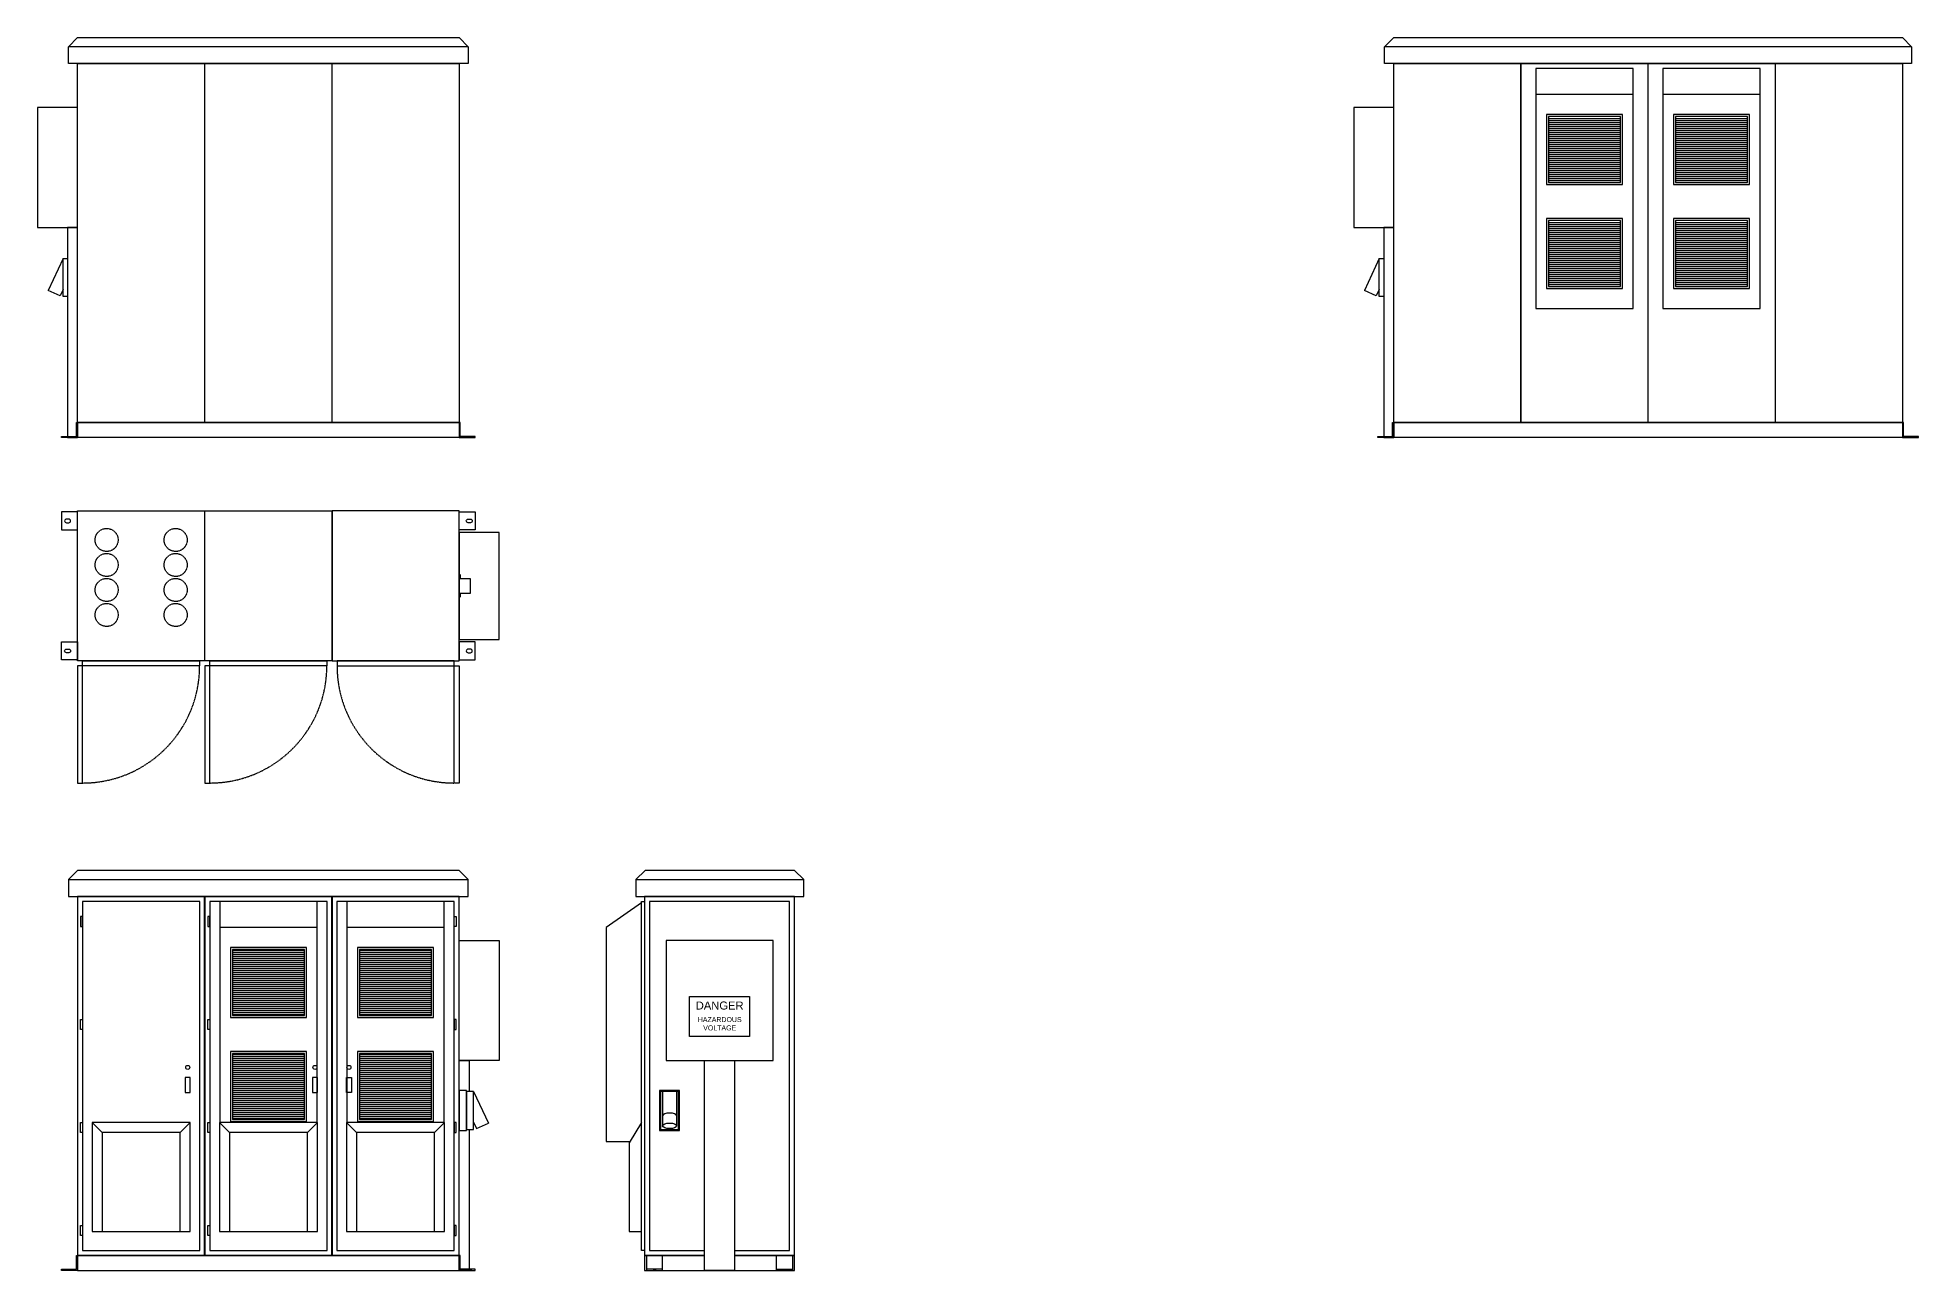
# Model space of a CAD drawing. Extents: x -408 to 1508121, y -29672 to 868845.
# Drawn here: x 1330917 to 1340320, y 186831 to 193009 of the extents above; entities that cross this region are included whole.
import ezdxf

# ---------------------------------------------------------------- set-up
doc = ezdxf.new("R2010")
doc.units = 0
doc.header["$MEASUREMENT"] = 0
doc.linetypes.add('HIDDEN2', pattern=[4, 2.5, -1.5])
doc.layers.get('0').update_dxf_attribs({"lineweight": 25})
for name, color, linetype in [('OOC', 2, 'Continuous'), ('OOC - AC', 1, 'Continuous'), ('OOC - Conduits', 8, 'Continuous'), ('OOC - EGR', 1, 'Continuous'), ('OOC - Fan', 1, 'Continuous'), ('OOC - Fan (No AC)', 1, 'Continuous'), ('OOC - Hold Down Brackets', 1, 'Continuous'), ('OOC - Signage', 1, 'Continuous')]:
    doc.layers.add(name, color=color, linetype=linetype)
doc.styles.get("Standard").update_dxf_attribs({"font": 'isocp.shx'})
pattern_1 = [(2e-14, (774, 975), (-4e-15, 10), [])]
pattern_2 = [(2e-14, (774, 1495), (-4e-15, 10), [])]
pattern_3 = [(2e-14, (1409, 975), (-4e-15, 10), [])]
pattern_4 = [(2e-14, (1409, 1495), (-4e-15, 10), [])]

# ---------------------------------------------------------------- blocks, each defined once
blk = doc.blocks.new('ICS 3-BAY OOC-bel')
at = {"layer": 'OOC', "color": 1}
blk.add_line((1953, 1954), (-46, 1954), dxfattribs=at)
at = {"layer": 'OOC'}
blk.add_line((1907, 1870), (1271, 1870), dxfattribs=at)
for points in [[(1953, 1870), (-46, 1870), (-46, 1954), (0, 2000), (1907, 2000), (1953, 1954)], [(635, 75), (0, 75), (0, 1870), (635, 1870)], [(1271, 75), (636, 75), (636, 1870), (1271, 1870)], [(1907, 75), (1272, 75), (1272, 1870), (1907, 1870)]]:
    blk.add_lwpolyline(points, close=True, dxfattribs=at)
at = {"layer": 'OOC', "color": 7}
for points in [[(0, 1650), (-200, 1650), (-200, 1050), (0, 1050)], [(1907, 0), (0, 0), (0, 75), (1907, 75)]]:
    blk.add_lwpolyline(points, close=True, dxfattribs=at)
at = {"layer": 'OOC', "color": 1}
blk.add_lwpolyline([(0, 1050), (-50, 1050), (-50, 0), (0, 0)], close=True, dxfattribs=at)
at = {"layer": 'OOC - EGR'}
for p, q in [((-73, 895), (-147, 736.4)), ((-88, 708.9), (-147, 736.4)), ((-73, 741.2), (-88, 708.9))]:
    blk.add_line(p, q, dxfattribs=at)
blk.add_lwpolyline([(-50, 705), (-73, 705), (-73, 895), (-50, 895)], dxfattribs=at)
at = {"layer": 'OOC - Hold Down Brackets'}
for points in [[(0, 0), (-80, 0), (-80, 6), (-6, 6), (-6, 75), (0, 75), (0, 0)], [(1907, 0), (1987, 0), (1987, 6), (1913, 6), (1913, 75), (1907, 75), (1907, 0)]]:
    blk.add_lwpolyline(points, dxfattribs=at)
at = {"layer": 'OOC - Hold Down Brackets', "color": 8, "const_width": 30}
for points in [[(-50, 6), (-50, 0)], [(1957, 6), (1957, 0)]]:
    blk.add_lwpolyline(points, dxfattribs=at)
blk = doc.blocks.new('ICS 3-BAY OOC-fel')
at = {"layer": 'OOC - AC'}
h = blk.add_hatch(dxfattribs=at)
h.set_pattern_fill('_USER', color=8, scale=10, style=0, pattern_type=0)
h.set_pattern_definition(pattern_2)
h.paths.add_polyline_path([(774, 1275), (1134, 1275), (1134, 1605), (774, 1605)])
h = blk.add_hatch(dxfattribs=at)
h.set_pattern_fill('_USER', color=8, scale=10, style=0, pattern_type=0)
h.set_pattern_definition(pattern_4)
h.paths.add_polyline_path([(1409, 1275), (1769, 1275), (1769, 1605), (1409, 1605)])
h = blk.add_hatch(dxfattribs=at)
h.set_pattern_fill('_USER', color=8, scale=10, style=0, pattern_type=0)
h.set_pattern_definition(pattern_1)
h.paths.add_polyline_path([(774, 755), (1134, 755), (1134, 1085), (774, 1085)])
h = blk.add_hatch(dxfattribs=at)
h.set_pattern_fill('_USER', color=8, scale=10, style=0, pattern_type=0)
h.set_pattern_definition(pattern_3)
h.paths.add_polyline_path([(1409, 755), (1769, 755), (1769, 1085), (1409, 1085)])
at = {"layer": 'OOC', "color": 1}
blk.add_line((-46, 1954), (1953, 1954), dxfattribs=at)
at = {"layer": 'OOC'}
blk.add_line((0, 1870), (636, 1870), dxfattribs=at)
for points in [[(-46, 1870), (1953, 1870), (1953, 1954), (1907, 2000), (0, 2000), (-46, 1954)], [(0, 75), (635, 75), (635, 1870), (0, 1870)], [(636, 75), (1271, 75), (1271, 1870), (636, 1870)], [(1272, 75), (1907, 75), (1907, 1870), (1272, 1870)]]:
    blk.add_lwpolyline(points, close=True, dxfattribs=at)
at = {"layer": 'OOC', "color": 7}
for points in [[(25, 100), (611, 100), (611, 1845), (25, 1845)], [(661, 100), (1247, 100), (1247, 1845), (661, 1845)], [(1296, 100), (1882, 100), (1882, 1845), (1296, 1845)], [(1907, 1650), (2107, 1650), (2107, 1050), (1907, 1050)], [(0, 0), (1907, 0), (1907, 75), (0, 75)]]:
    blk.add_lwpolyline(points, close=True, dxfattribs=at)
at = {"layer": 'OOC', "color": 8}
for points in [[(25, 1770), (15, 1770), (15, 1720), (25, 1720)], [(661, 1770), (651, 1770), (651, 1720), (661, 1720)], [(1882, 1770), (1892, 1770), (1892, 1720), (1882, 1720)], [(25, 1205), (15, 1205), (15, 1255), (25, 1255)], [(661, 1205), (651, 1205), (651, 1255), (661, 1255)], [(1882, 1205), (1892, 1205), (1892, 1255), (1882, 1255)], [(25, 690), (15, 690), (15, 740), (25, 740)], [(661, 690), (651, 690), (651, 740), (661, 740)], [(1882, 690), (1892, 690), (1892, 740), (1882, 740)], [(25, 175), (15, 175), (15, 225), (25, 225)], [(661, 175), (651, 175), (651, 225), (661, 225)], [(1882, 175), (1892, 175), (1892, 225), (1882, 225)]]:
    blk.add_lwpolyline(points, close=True, dxfattribs=at)
at = {"layer": 'OOC', "color": 1}
for points in [[(1957, 705), (1957, 0), (1907, 0), (1907, 1050), (1957, 1050), (1957, 1050)], [(1957, 1050), (1957, 895)]]:
    blk.add_lwpolyline(points, dxfattribs=at)
for points in [[(538, 890), (563, 890), (563, 965), (538, 965)], [(1174, 890), (1199, 890), (1199, 965), (1174, 965)], [(1369, 890), (1344, 890), (1344, 965), (1369, 965)]]:
    blk.add_lwpolyline(points, close=True, dxfattribs=at)
for centre in [(550.5, 1015), (1186.5, 1015), (1356.5, 1015)]:
    blk.add_circle(centre, 10, dxfattribs=at)
at = {"layer": 'OOC - AC'}
for p, q in [((1197, 1715), (711, 1715)), ((1832, 1715), (1346, 1715))]:
    blk.add_line(p, q, dxfattribs=at)
for points in [[(1197, 740), (1197, 1845), (711, 1845), (711, 740)], [(1832, 740), (1832, 1845), (1346, 1845), (1346, 740)]]:
    blk.add_lwpolyline(points, dxfattribs=at)
at = {"layer": 'OOC - AC', "color": 1}
for points in [[(764, 1265), (1144, 1265), (1144, 1615), (764, 1615)], [(1399, 1265), (1779, 1265), (1779, 1615), (1399, 1615)], [(764, 745), (1144, 745), (1144, 1095), (764, 1095)], [(1399, 745), (1779, 745), (1779, 1095), (1399, 1095)]]:
    blk.add_lwpolyline(points, close=True, dxfattribs=at)
at = {"layer": 'OOC - AC', "color": 8}
for points in [[(774, 1275), (1134, 1275), (1134, 1605), (774, 1605)], [(1409, 1275), (1769, 1275), (1769, 1605), (1409, 1605)], [(774, 755), (1134, 755), (1134, 1085), (774, 1085)], [(1409, 755), (1769, 755), (1769, 1085), (1409, 1085)]]:
    blk.add_lwpolyline(points, close=True, dxfattribs=at)
at = {"layer": 'OOC - EGR'}
for p, q in [((1980, 895), (2054, 736.4)), ((1980, 741.2), (1995, 708.9)), ((1995, 708.9), (2054, 736.4))]:
    blk.add_line(p, q, dxfattribs=at)
for points in [[(1907, 700), (1945, 700), (1945, 900), (1907, 900)], [(1945, 705), (1980, 705), (1980, 895), (1945, 895)]]:
    blk.add_lwpolyline(points, close=True, dxfattribs=at)
at = {"layer": 'OOC - Fan'}
for p, q in [((123, 690), (73, 740)), ((513, 690), (563, 740)), ((1394, 690), (1344, 740)), ((1784, 690), (1834, 740))]:
    blk.add_line(p, q, dxfattribs=at)
for points in [[(73, 195), (563, 195), (563, 740), (73, 740)], [(123, 195), (513, 195), (513, 690), (123, 690)], [(1344, 195), (1834, 195), (1834, 740), (1344, 740)], [(1394, 195), (1784, 195), (1784, 690), (1394, 690)]]:
    blk.add_lwpolyline(points, close=True, dxfattribs=at)
at = {"layer": 'OOC - Fan (No AC)'}
for p, q in [((759, 690), (709, 740)), ((1149, 690), (1199, 740))]:
    blk.add_line(p, q, dxfattribs=at)
for points in [[(709, 195), (1199, 195), (1199, 740), (709, 740)], [(759, 195), (1149, 195), (1149, 690), (759, 690)]]:
    blk.add_lwpolyline(points, close=True, dxfattribs=at)
at = {"layer": 'OOC - Hold Down Brackets'}
for points in [[(0, 0), (-80, 0), (-80, 6), (-6, 6), (-6, 75), (0, 75), (0, 0)], [(1907, 0), (1987, 0), (1987, 6), (1913, 6), (1913, 75), (1907, 75), (1907, 0)]]:
    blk.add_lwpolyline(points, dxfattribs=at)
at = {"layer": 'OOC - Hold Down Brackets', "color": 8, "const_width": 30}
for points in [[(-50, 6), (-50, 0)], [(1957, 6), (1957, 0)]]:
    blk.add_lwpolyline(points, dxfattribs=at)
blk = doc.blocks.new('ICS 3-BAY OOC-rel')
at = {"layer": 'OOC', "color": 1}
blk.add_line((-794, 1954), (46, 1954), dxfattribs=at)
at = {"layer": 'OOC'}
blk.add_lwpolyline([(-794, 1870), (46, 1870), (46, 1954), (0, 2000), (-748, 2000), (-794, 1954)], close=True, dxfattribs=at)
for points in [[(-300, 75), (0, 75), (0, 1870), (-750, 1870), (-750, 75), (-450, 75)], [(-450, 75), (-750, 75), (-750, 0), (0, 0), (0, 75), (-300, 75)]]:
    blk.add_lwpolyline(points, dxfattribs=at)
at = {"layer": 'OOC', "color": 1}
blk.add_lwpolyline([(-300, 100), (-25, 100), (-25, 1845), (-725, 1845), (-725, 100), (-450, 100)], dxfattribs=at)
at = {"layer": 'OOC', "color": 7}
for points in [[(-642.5, 1050), (-107.5, 1050), (-107.5, 1650), (-642.5, 1650)], [(-450, 1050), (-300, 1050), (-300, 0), (-450, 0)]]:
    blk.add_lwpolyline(points, close=True, dxfattribs=at)
at = {"layer": 'OOC - AC'}
blk.add_lwpolyline([(-766, 1837.7), (-942, 1715), (-942, 645), (-823.8, 645)], dxfattribs=at)
at = {"layer": 'OOC - EGR'}
for p, q in [((-660, 895), (-660, 722.7)), ((-590, 895), (-590, 722.7))]:
    blk.add_line(p, q, dxfattribs=at)
blk.add_lwpolyline([(-675, 700), (-575, 700), (-575, 900), (-675, 900)], close=True, dxfattribs=at)
at = {"layer": 'OOC - EGR', "color": 1}
blk.add_lwpolyline([(-670, 705), (-580, 705), (-580, 895), (-670, 895)], close=True, dxfattribs=at)
blk.add_ellipse((-625, 772.7), major_axis=(-35, 0), ratio=0.392431, start_param=3.141593, end_param=6.283185, dxfattribs=at)
at = {"layer": 'OOC - EGR'}
blk.add_ellipse((-625, 722.7), major_axis=(-35, 0), ratio=0.392431, dxfattribs=at)
at = {"layer": 'OOC - Fan'}
blk.add_lwpolyline([(-750, 100), (-766, 100), (-766, 1845), (-750, 1845)], close=True, dxfattribs=at)
blk.add_lwpolyline([(-766, 740), (-828, 638), (-828, 195), (-766, 195), (-766, 740)], dxfattribs=at)
at = {"layer": 'OOC - Hold Down Brackets'}
for points in [[(-740, 0), (-660, 0), (-660, 75), (-740, 75)], [(-740, 0), (-660, 0), (-660, 6), (-740, 6)], [(-10, 0), (-90, 0), (-90, 75), (-10, 75)], [(-10, 0), (-90, 0), (-90, 6), (-10, 6)]]:
    blk.add_lwpolyline(points, close=True, dxfattribs=at)
at = {"layer": 'OOC - Hold Down Brackets', "color": 8, "const_width": 18}
for points in [[(-700, 6), (-700, 0)], [(-50, 6), (-50, 0)]]:
    blk.add_lwpolyline(points, dxfattribs=at)
at = {"layer": 'OOC - Signage', "linetype": 'Continuous'}
blk.add_lwpolyline([(-225, 1170), (-525, 1170), (-525, 1370), (-225, 1370)], close=True, dxfattribs=at)
at = {"layer": 'OOC - Signage', "attachment_point": 2}
for s, insert, char_height, width in [('{\\fArial|b0|i0|c0|p34;DANGER}', (-375, 1344.1), 40, 207.235), ('{\\fArial|b0|i0|c0|p34;HAZARDOUS\\PVOLTAGE}', (-374.7, 1266.4), 25, 233.868)]:
    blk.add_mtext(s, dxfattribs=dict(at, insert=insert, char_height=char_height, width=width))
blk = doc.blocks.new('ICS 3-BAY OOC-pl')
at = {"layer": 'OOC'}
for points in [[(635, -750), (0, -750), (0, 0), (635, 0)], [(1271, -750), (636, -750), (636, 0), (1271, 0)], [(1272, -750), (1907, -750), (1907, 0), (1272, 0)]]:
    blk.add_lwpolyline(points, close=True, dxfattribs=at)
at = {"layer": 'OOC', "color": 7}
for points in [[(1907, -642.5), (2107, -642.5), (2107, -107.5), (1907, -107.5)], [(610, -775), (25, -775), (25, -750), (610, -750)], [(1246, -775), (661, -775), (661, -750), (1246, -750)], [(1297, -775), (1882, -775), (1882, -750), (1297, -750)]]:
    blk.add_lwpolyline(points, close=True, dxfattribs=at)
at = {"layer": 'OOC', "color": 8, "linetype": 'HIDDEN2'}
blk.add_lwpolyline([(1912, -317.5), (1912, -337.5), (1962, -337.5), (1962, -412.5), (1912, -412.5), (1912, -432.5)], dxfattribs=at)
for points in [[(0, -1360), (25, -1360), (25, -775), (0, -775)], [(636, -1360), (661, -1360), (661, -775), (636, -775)], [(1907, -1360), (1882, -1360), (1882, -775), (1907, -775)]]:
    blk.add_lwpolyline(points, close=True, dxfattribs=at)
for centre, start, end in [((25, -775), 270, 0), ((661, -775), 270, 0), ((1882, -775), 180, 270)]:
    blk.add_arc(centre, 585, start, end, dxfattribs=at)
at = {"layer": 'OOC - Conduits', "color": 8, "linetype": 'HIDDEN2'}
for centre in [(145, -145), (490, -145), (145, -270), (490, -270), (145, -395), (490, -395), (145, -520), (490, -520)]:
    blk.add_circle(centre, 57.5, dxfattribs=at)
at = {"layer": 'OOC - Hold Down Brackets'}
for points in [[(0, -5), (-80, -5), (-80, -95), (0, -95)], [(1908, -5), (1988, -5), (1988, -95), (1908, -95)], [(0, -745), (-80, -745), (-80, -655), (0, -655)], [(1908, -745), (1988, -745), (1988, -655), (1908, -655)]]:
    blk.add_lwpolyline(points, close=True, dxfattribs=at)
for points in [[(-56, -59), (-44, -59, 0.414214), (-35, -50), (-35, -50, 0.414214), (-44, -41), (-56, -41, 0.414214), (-65, -50), (-65, -50, 0.414214)], [(1964, -59), (1952, -59, -0.414214), (1943, -50), (1943, -50, -0.414214), (1952, -41), (1964, -41, -0.414214), (1973, -50), (1973, -50, -0.414214)], [(-56, -691), (-44, -691, -0.414214), (-35, -700), (-35, -700, -0.414214), (-44, -709), (-56, -709, -0.414214), (-65, -700), (-65, -700, -0.414214)], [(1964, -691), (1952, -691, 0.414214), (1943, -700), (1943, -700, 0.414214), (1952, -709), (1964, -709, 0.414214), (1973, -700), (1973, -700, 0.414214)]]:
    blk.add_lwpolyline(points, format="xyb", close=True, dxfattribs=at)
blk = doc.blocks.new('ICS 4-BAY OOC-bel')
at = {"layer": 'OOC - AC'}
h = blk.add_hatch(dxfattribs=at)
h.set_pattern_fill('_USER', color=8, scale=10, style=0, pattern_type=0)
h.set_pattern_definition(pattern_2)
h.paths.add_polyline_path([(774, 1275), (1134, 1275), (1134, 1605), (774, 1605)])
h = blk.add_hatch(dxfattribs=at)
h.set_pattern_fill('_USER', color=8, scale=10, style=0, pattern_type=0)
h.set_pattern_definition(pattern_4)
h.paths.add_polyline_path([(1409, 1275), (1769, 1275), (1769, 1605), (1409, 1605)])
h = blk.add_hatch(dxfattribs=at)
h.set_pattern_fill('_USER', color=8, scale=10, style=0, pattern_type=0)
h.set_pattern_definition(pattern_1)
h.paths.add_polyline_path([(774, 755), (1134, 755), (1134, 1085), (774, 1085)])
h = blk.add_hatch(dxfattribs=at)
h.set_pattern_fill('_USER', color=8, scale=10, style=0, pattern_type=0)
h.set_pattern_definition(pattern_3)
h.paths.add_polyline_path([(1409, 755), (1769, 755), (1769, 1085), (1409, 1085)])
at = {"layer": 'OOC', "color": 1}
blk.add_line((2589, 1954), (-46, 1954), dxfattribs=at)
at = {"layer": 'OOC'}
blk.add_line((2543, 1870), (1907, 1870), dxfattribs=at)
for points in [[(2589, 1870), (-46, 1870), (-46, 1954), (0, 2000), (2543, 2000), (2589, 1954)], [(635, 75), (0, 75), (0, 1870), (635, 1870)], [(1271, 75), (636, 75), (636, 1870), (1271, 1870)], [(1907, 75), (1272, 75), (1272, 1870), (1907, 1870)], [(2543, 75), (1908, 75), (1908, 1870), (2543, 1870)]]:
    blk.add_lwpolyline(points, close=True, dxfattribs=at)
at = {"layer": 'OOC', "color": 7}
for points in [[(0, 1650), (-200, 1650), (-200, 1050), (0, 1050)], [(2543, 0), (0, 0), (0, 75), (2543, 75)]]:
    blk.add_lwpolyline(points, close=True, dxfattribs=at)
at = {"layer": 'OOC', "color": 1}
blk.add_lwpolyline([(0, 1050), (-50, 1050), (-50, 0), (0, 0)], close=True, dxfattribs=at)
at = {"layer": 'OOC - AC'}
for p, q in [((1197, 1715), (711, 1715)), ((1832, 1715), (1346, 1715))]:
    blk.add_line(p, q, dxfattribs=at)
for points in [[(711, 645), (1197, 645), (1197, 1845), (711, 1845)], [(1346, 645), (1832, 645), (1832, 1845), (1346, 1845)]]:
    blk.add_lwpolyline(points, close=True, dxfattribs=at)
at = {"layer": 'OOC - AC', "color": 1}
for points in [[(764, 1265), (1144, 1265), (1144, 1615), (764, 1615)], [(1399, 1265), (1779, 1265), (1779, 1615), (1399, 1615)], [(764, 745), (1144, 745), (1144, 1095), (764, 1095)], [(1399, 745), (1779, 745), (1779, 1095), (1399, 1095)]]:
    blk.add_lwpolyline(points, close=True, dxfattribs=at)
at = {"layer": 'OOC - AC', "color": 8}
for points in [[(774, 1275), (1134, 1275), (1134, 1605), (774, 1605)], [(1409, 1275), (1769, 1275), (1769, 1605), (1409, 1605)], [(774, 755), (1134, 755), (1134, 1085), (774, 1085)], [(1409, 755), (1769, 755), (1769, 1085), (1409, 1085)]]:
    blk.add_lwpolyline(points, close=True, dxfattribs=at)
at = {"layer": 'OOC - EGR'}
for p, q in [((-73, 895), (-147, 736.4)), ((-88, 708.9), (-147, 736.4)), ((-73, 741.2), (-88, 708.9))]:
    blk.add_line(p, q, dxfattribs=at)
blk.add_lwpolyline([(-50, 705), (-73, 705), (-73, 895), (-50, 895)], dxfattribs=at)
at = {"layer": 'OOC - Hold Down Brackets'}
for points in [[(0, 0), (-80, 0), (-80, 6), (-6, 6), (-6, 75), (0, 75), (0, 0)], [(2543, 0), (2623, 0), (2623, 6), (2549, 6), (2549, 75), (2543, 75), (2543, 0)]]:
    blk.add_lwpolyline(points, dxfattribs=at)
at = {"layer": 'OOC - Hold Down Brackets', "color": 8, "const_width": 30}
for points in [[(-50, 6), (-50, 0)], [(2593, 6), (2593, 0)]]:
    blk.add_lwpolyline(points, dxfattribs=at)
blk = doc.blocks.new('*U196')
blk.add_blockref('ICS 4-BAY OOC-bel', (0, 0))

msp = doc.modelspace()

# ---------------------------------------------------------------- block references
for name, p in [('ICS 3-BAY OOC-bel', (1331117.3, 191008.7)), ('*U196', (1337697.3, 191008.7)), ('ICS 3-BAY OOC-pl', (1331117.3, 190642.2)), ('ICS 3-BAY OOC-fel', (1331117.3, 186845.6)), ('ICS 3-BAY OOC-rel', (1334702.1, 186845.6))]:
    msp.add_blockref(name, p)

doc.saveas('drawing.dxf')
